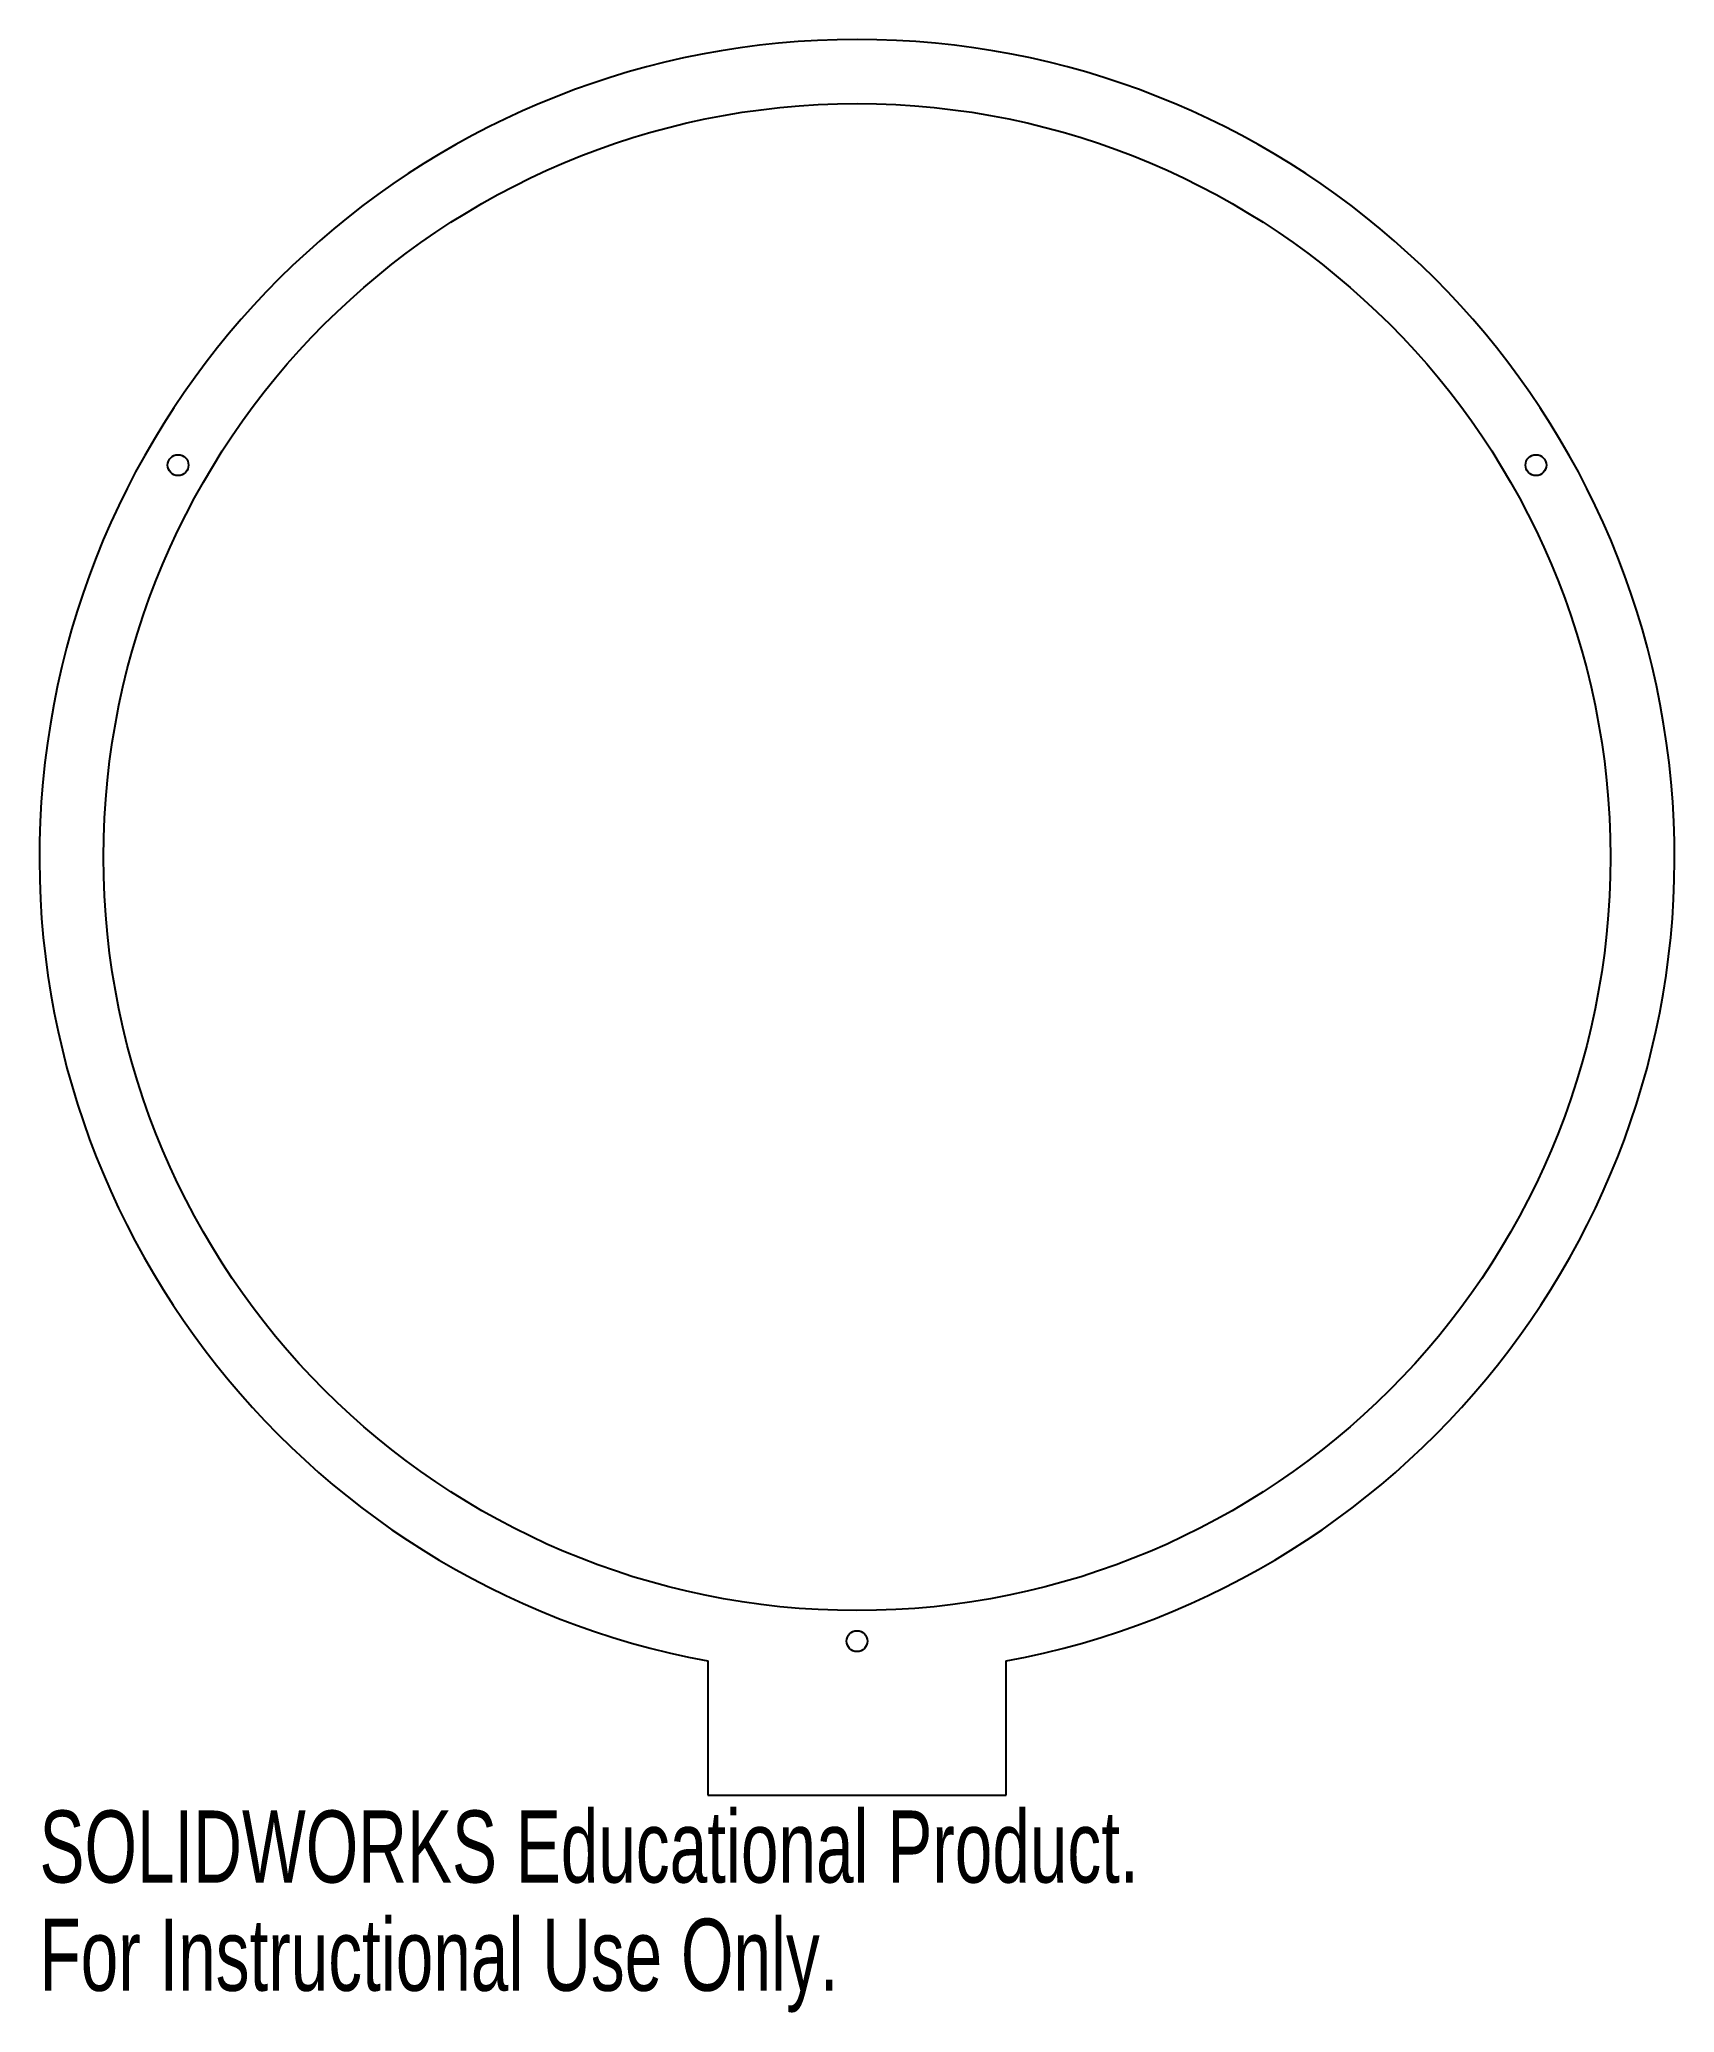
# Model space of a CAD drawing. Header units: millimetres. Extents: x -55 to 55, y -77 to 55.
import ezdxf

# ---------------------------------------------------------------- set-up
doc = ezdxf.new("R2010")
doc.units = ezdxf.units.MM
doc.styles.add('SLDTEXTSTYLE0', font='TXT', dxfattribs={"width": 0.7})

msp = doc.modelspace()

# ---------------------------------------------------------------- linework, layer by layer
at = {"color": 7, "linetype": 'Continuous', "lineweight": 25}
for p, q in [((-10, -53.88), (-10, -62.88)), ((10, -62.88), (10, -53.88)), ((-10, -62.88), (10, -62.88))]:
    msp.add_line(p, q, dxfattribs=at)
for centre, radius in [((0, 0), 50.5), ((-45.51, 26.27), 0.7), ((45.51, 26.27), 0.7), ((0, -52.55), 0.7)]:
    msp.add_circle(centre, radius, dxfattribs=at)
msp.add_arc((0, 0), 54.8, 280.5143, 259.4857, dxfattribs=at)

# ---------------------------------------------------------------- texts
at = {"color": 7, "linetype": 'Continuous', "char_height": 4.8336, "attachment_point": 1, "style": 'SLDTEXTSTYLE0'}
for s, insert in [('SOLIDWORKS Educational Product.', (-54.8, -63.9)), ('For Instructional Use Only.', (-54.8, -71.15))]:
    msp.add_mtext(s, dxfattribs=dict(at, insert=insert))

doc.saveas('drawing.dxf')
